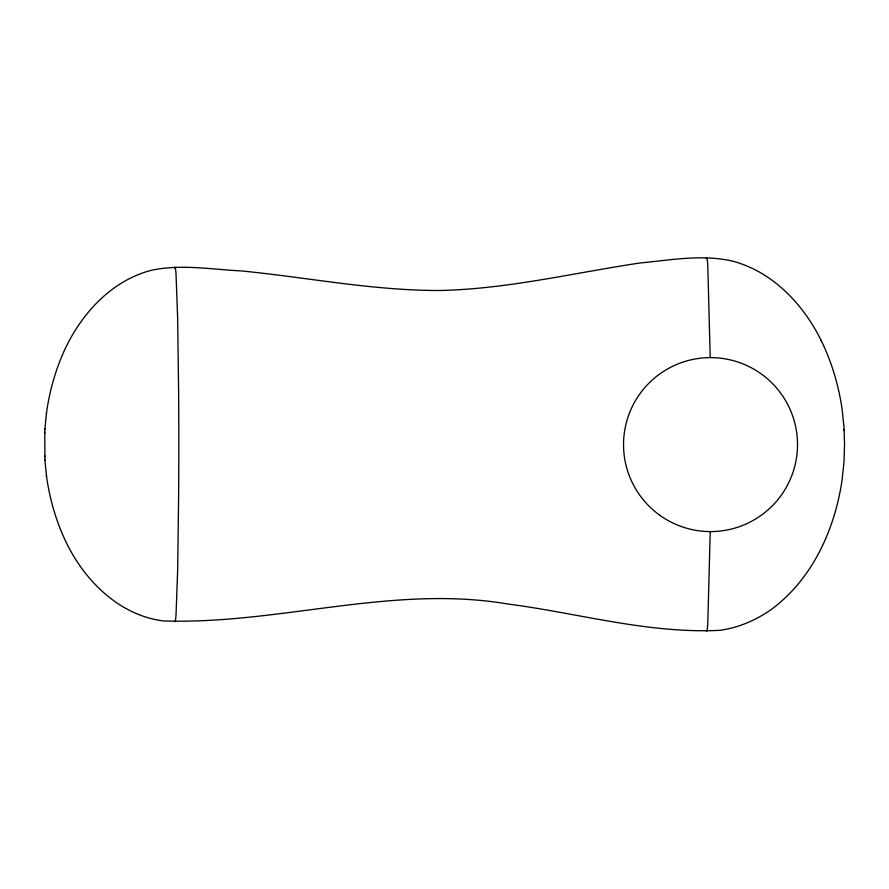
<?xml version="1.0" encoding="UTF-8"?>
<svg xmlns="http://www.w3.org/2000/svg" width="889" height="889" viewBox="0 0 889 889"><rect width="100%" height="100%" fill="white"/><g stroke="black" fill="none" stroke-linecap="round" stroke-linejoin="round"><path stroke-width="1.33" d="M710.222 531.6L707.766 623.967A171.199 3.856 90 0 1 706.299 630.423M44.739 433.254L44.917 428.854M44.761 432.154L44.917 460.146M46.439 413.529L46.561 412.418C49.706 390.16 55.94 368.357 65.53 348.01L65.719 347.621C82.744 312.283 112.236 280.446 151.219 270.334C180.878 263.833 211.526 269.489 241.441 270.934C307.883 277.468 373.858 290.792 440.822 290.481C508.119 288.881 573.883 272.879 640.202 262.955C670.973 260.044 702.721 254.01 733.292 261.31C773.052 272.145 803.323 304.382 821.158 340.42L821.358 340.843M44.883 429.209L46.506 412.818M44.883 459.791L46.561 476.582C49.706 498.84 55.94 520.643 65.53 540.99L65.719 541.379C84.244 580.295 118.904 615.221 163.254 620.922C278.346 624.811 392.16 584.44 507.286 603.92C578.017 613.032 648.125 633.913 719.946 630.323C738.692 627.712 756.428 620.055 771.796 609.098C812.457 578.861 834.704 529.577 842.016 480.449L844.017 461.802L844.55 444.5L844.017 427.198L842.016 408.551C838.471 384.959 831.637 361.879 821.158 340.42M46.439 475.471L46.506 476.182M844.117 429.431L844.15 430.52M44.739 455.746L44.761 456.846M710.222 357.4L707.766 265.033A171.199 3.856 -90 0 0 706.299 258.577M174.644 268.056A162.476 3.656 -90 0 1 176.033 274.168L177.678 319.229L178.656 395.749A184.801 4.156 -90 0 1 178.656 493.251L177.678 569.771L176.033 614.821A162.476 3.656 -90 0 1 174.644 620.944M659.771 515.242A86.978 86.978 0 0 0 797.077 453.234A86.978 86.978 0 0 0 674.729 365.323A86.978 86.978 0 0 0 659.771 515.242"/></g></svg>
